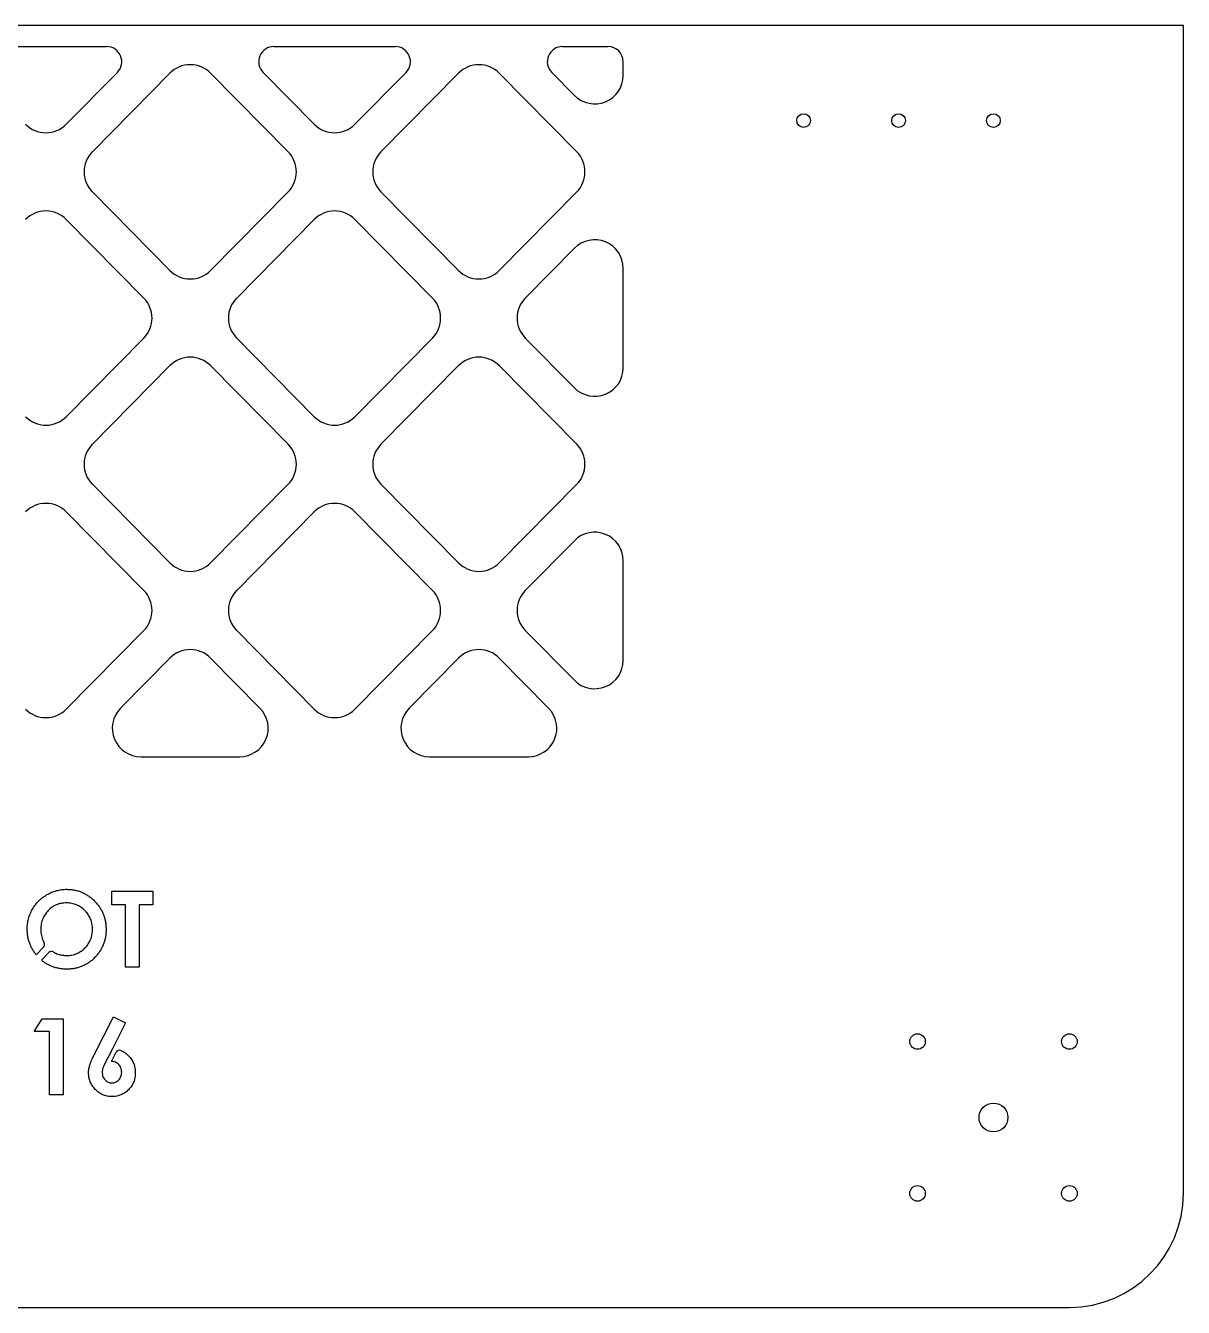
# Model space of a CAD drawing. Header units: millimetres. Extents: x -338 to 338, y -352 to 0.
# Drawn here: x 32.7 to 337.5, y -337.5 to 0 of the extents above; entities that cross this region are included whole.
import ezdxf

# ---------------------------------------------------------------- set-up
doc = ezdxf.new("R2010")
doc.units = ezdxf.units.MM

msp = doc.modelspace()

# ---------------------------------------------------------------- linework, layer by layer
at = {"color": 7, "linetype": 'Continuous', "lineweight": 25}
for p, q in [((337.5, 0), (-337.5, 0)), ((337.5, -307.5), (337.5, 0)), ((22.02, -5.5), (53.98, -5.5)), ((98.02, -5.5), (129.98, -5.5)), ((174.02, -5.5), (186, -5.5)), ((190, -13.11), (190, -9.5)), ((43.34, -25.97), (56.82, -12.31)), ((50.23, -33.23), (70.66, -12.53)), ((81.34, -12.53), (101.77, -33.23)), ((95.18, -12.31), (108.66, -25.97)), ((119.34, -25.97), (132.82, -12.31)), ((126.23, -33.23), (146.66, -12.53)), ((157.34, -12.53), (177.77, -33.23)), ((171.18, -12.31), (177.16, -18.38)), ((50.23, -43.77), (70.66, -64.47)), ((81.34, -64.47), (101.77, -43.77)), ((126.23, -43.77), (146.66, -64.47)), ((157.34, -64.47), (177.77, -43.77)), ((43.34, -51.03), (63.77, -71.73)), ((88.23, -71.73), (108.66, -51.03)), ((119.34, -51.03), (139.77, -71.73)), ((164.23, -71.73), (177.16, -58.62)), ((190, -90.11), (190, -63.89)), ((43.34, -102.97), (63.77, -82.27)), ((88.23, -82.27), (108.66, -102.97)), ((119.34, -102.97), (139.77, -82.27)), ((164.23, -82.27), (177.16, -95.38)), ((50.23, -110.23), (70.66, -89.53)), ((81.34, -89.53), (101.77, -110.23)), ((126.23, -110.23), (146.66, -89.53)), ((157.34, -89.53), (177.77, -110.23)), ((50.23, -120.77), (70.66, -141.47)), ((81.34, -141.47), (101.77, -120.77)), ((126.23, -120.77), (146.66, -141.47)), ((157.34, -141.47), (177.77, -120.77)), ((43.34, -128.03), (63.77, -148.73)), ((88.23, -148.73), (108.66, -128.03)), ((119.34, -128.03), (139.77, -148.73)), ((164.23, -148.73), (177.16, -135.62)), ((190, -167.11), (190, -140.89)), ((43.34, -179.97), (63.77, -159.27)), ((88.23, -159.27), (108.66, -179.97)), ((119.34, -179.97), (139.77, -159.27)), ((164.23, -159.27), (177.16, -172.38)), ((57.63, -179.73), (70.66, -166.53)), ((81.34, -166.53), (94.37, -179.73)), ((133.63, -179.73), (146.66, -166.53)), ((157.34, -166.53), (170.37, -179.73)), ((62.97, -192.5), (89.03, -192.5)), ((138.97, -192.5), (165.03, -192.5)), ((55.38, -227.93), (66.15, -227.93)), ((55.38, -231.52), (55.38, -227.93)), ((66.15, -227.93), (66.15, -231.52)), ((58.97, -231.52), (55.38, -231.52)), ((58.97, -247.93), (58.97, -231.52)), ((62.56, -231.52), (62.56, -247.93)), ((66.15, -231.52), (62.56, -231.52)), ((37.37, -242.68), (35.44, -244.63)), ((36.84, -246.07), (38.8, -244.09)), ((62.56, -247.93), (58.97, -247.93)), ((34.87, -264.83), (37.02, -261.5)), ((37.02, -261.5), (42.56, -261.5)), ((42.56, -261.5), (42.56, -281.5)), ((50.74, -270.97), (55.82, -260.98)), ((58.99, -262.59), (55.51, -269.44)), ((55.82, -260.98), (58.99, -262.59)), ((38.97, -264.83), (34.87, -264.83)), ((38.97, -281.5), (38.97, -264.83)), ((55.51, -269.44), (53.12, -274.19)), ((55.51, -269.44), (55.51, -269.44)), ((55.24, -272.78), (56.47, -270.33)), ((42.56, -281.5), (38.97, -281.5)), ((-307.5, -337.5), (307.5, -337.5))]:
    msp.add_line(p, q, dxfattribs=at)
for centre, radius in [((237.5, -25), 1.8), ((262.5, -25), 1.8), ((287.5, -25), 1.8), ((267.5, -267.5), 2.05), ((307.5, -267.5), 2.05), ((287.5, -287.5), 3.8), ((267.5, -307.5), 2.05), ((307.5, -307.5), 2.05)]:
    msp.add_circle(centre, radius, dxfattribs=at)
for centre, radius, start, end in [((53.98, -9.5), 4, 315.3745, 90), ((98.02, -9.5), 4, 90, 224.6255), ((129.98, -9.5), 4, 315.3745, 90), ((174.02, -9.5), 4, 90, 224.6255), ((186, -9.5), 4, 0, 90), ((76, -17.79), 7.5, 44.6255, 135.3745), ((152, -17.79), 7.5, 44.6255, 135.3745), ((182.5, -13.11), 7.5, 224.6255, 0), ((38, -20.71), 7.5, 224.6255, 315.3745), ((114, -20.71), 7.5, 224.6255, 315.3745), ((55.56, -38.5), 7.5, 135.3745, 224.6255), ((96.44, -38.5), 7.5, 315.3745, 44.6255), ((131.56, -38.5), 7.5, 135.3745, 224.6255), ((172.44, -38.5), 7.5, 315.3745, 44.6255), ((38, -56.29), 7.5, 44.6255, 135.3745), ((114, -56.29), 7.5, 44.6255, 135.3745), ((182.5, -63.89), 7.5, 0, 135.3745), ((76, -59.21), 7.5, 224.6255, 315.3745), ((152, -59.21), 7.5, 224.6255, 315.3745), ((58.44, -77), 7.5, 315.3745, 44.6255), ((93.56, -77), 7.5, 135.3745, 224.6255), ((134.44, -77), 7.5, 315.3745, 44.6255), ((169.56, -77), 7.5, 135.3745, 224.6255), ((76, -94.79), 7.5, 44.6255, 135.3745), ((152, -94.79), 7.5, 44.6255, 135.3745), ((182.5, -90.11), 7.5, 224.6255, 0), ((38, -97.71), 7.5, 224.6255, 315.3745), ((114, -97.71), 7.5, 224.6255, 315.3745), ((55.56, -115.5), 7.5, 135.3745, 224.6255), ((96.44, -115.5), 7.5, 315.3745, 44.6255), ((131.56, -115.5), 7.5, 135.3745, 224.6255), ((172.44, -115.5), 7.5, 315.3745, 44.6255), ((38, -133.29), 7.5, 44.6255, 135.3745), ((114, -133.29), 7.5, 44.6255, 135.3745), ((182.5, -140.89), 7.5, 0, 135.3745), ((76, -136.21), 7.5, 224.6255, 315.3745), ((152, -136.21), 7.5, 224.6255, 315.3745), ((58.44, -154), 7.5, 315.3745, 44.6255), ((93.56, -154), 7.5, 135.3745, 224.6255), ((134.44, -154), 7.5, 315.3745, 44.6255), ((169.56, -154), 7.5, 135.3745, 224.6255), ((76, -171.79), 7.5, 44.6255, 135.3745), ((152, -171.79), 7.5, 44.6255, 135.3745), ((182.5, -167.11), 7.5, 224.6255, 0), ((38, -174.71), 7.5, 224.6255, 315.3745), ((62.97, -185), 7.5, 135.3745, 270), ((89.03, -185), 7.5, 270, 44.6255), ((114, -174.71), 7.5, 224.6255, 315.3745), ((138.97, -185), 7.5, 135.3745, 270), ((165.03, -185), 7.5, 270, 44.6255), ((36.66, -241.98), 1, 315.2984, 29.5793), ((39.51, -244.79), 1, 59.7283, 135.2984), ((57.36, -270.78), 1, 68.3042, 153.2828), ((55.34, -273.78), 1, 87.4022, 92.6913), ((307.5, -307.5), 30, 270, 0)]:
    msp.add_arc(centre, radius, start, end, dxfattribs=at)
for points, knots in [([(33.08, -237.92), (33.08, -237.69), (33.09, -237.22), (33.16, -236.52), (33.26, -235.84), (33.42, -235.17), (33.61, -234.52), (33.85, -233.88), (34.13, -233.25), (34.46, -232.64), (34.82, -232.06), (35.21, -231.5), (35.64, -230.98), (36.1, -230.48), (36.6, -230.02), (37.12, -229.59), (37.68, -229.19), (38.27, -228.82), (38.88, -228.49), (39.51, -228.21), (40.14, -227.96), (40.79, -227.77), (41.45, -227.61), (42.13, -227.5), (42.81, -227.43), (43.27, -227.42), (43.5, -227.42)], [0, 0, 0, 0, 0.043114, 0.085683, 0.127594, 0.169059, 0.210432, 0.251811, 0.293444, 0.335381, 0.377477, 0.418688, 0.459873, 0.500873, 0.541873, 0.583212, 0.624763, 0.666988, 0.70937, 0.751103, 0.792568, 0.833545, 0.874827, 0.916018, 0.957859, 1, 1, 1, 1]), ([(43.5, -227.42), (43.85, -227.43), (44.54, -227.45), (45.55, -227.59), (46.52, -227.84), (47.45, -228.17), (48.35, -228.61), (49.21, -229.14), (50.03, -229.77), (50.8, -230.49), (51.52, -231.27), (52.14, -232.1), (52.67, -232.98), (53.1, -233.9), (53.44, -234.86), (53.67, -235.87), (53.82, -236.92), (53.84, -237.63), (53.85, -237.99)], [0, 0, 0, 0, 0.063396, 0.125157, 0.185649, 0.245977, 0.306108, 0.367351, 0.429902, 0.49454, 0.559373, 0.62241, 0.684357, 0.745807, 0.80743, 0.869996, 0.933928, 1, 1, 1, 1]), ([(43.45, -231.01), (43.21, -231.01), (42.75, -231.03), (42.07, -231.12), (41.42, -231.27), (40.8, -231.49), (40.21, -231.77), (39.65, -232.11), (39.12, -232.51), (38.61, -232.97), (38.16, -233.47), (37.76, -234.02), (37.42, -234.6), (37.14, -235.21), (36.93, -235.85), (36.78, -236.53), (36.68, -237.24), (36.67, -237.72), (36.67, -237.97)], [0, 0, 0, 0, 0.064609, 0.127512, 0.188521, 0.248708, 0.308598, 0.368812, 0.429888, 0.492802, 0.555743, 0.617485, 0.678969, 0.740198, 0.80236, 0.866245, 0.931707, 1, 1, 1, 1]), ([(50.26, -237.94), (50.25, -237.71), (50.24, -237.24), (50.14, -236.55), (49.99, -235.89), (49.77, -235.26), (49.49, -234.65), (49.15, -234.08), (48.74, -233.53), (48.28, -233.02), (47.78, -232.55), (47.24, -232.14), (46.67, -231.78), (46.08, -231.5), (45.46, -231.28), (44.81, -231.12), (44.14, -231.03), (43.68, -231.02), (43.45, -231.01)], [0, 0, 0, 0, 0.065939, 0.129791, 0.192175, 0.253617, 0.314719, 0.376282, 0.438973, 0.503175, 0.567329, 0.629651, 0.69065, 0.751238, 0.811754, 0.872788, 0.93554, 1, 1, 1, 1]), ([(35.44, -244.63), (35.41, -244.6), (35.17, -244.3), (34.74, -243.71), (34.23, -242.84), (33.81, -241.92), (33.48, -240.98), (33.24, -239.99), (33.11, -238.97), (33.09, -238.28), (33.08, -237.92)], [0.5605265, 0.5605265, 0.5605265, 0.5605265, 0.5686583, 0.6309862, 0.6922881, 0.7526154, 0.8131995, 0.8740161, 0.9361584, 1, 1, 1, 1]), ([(36.67, -237.97), (36.67, -238.25), (36.69, -238.78), (36.8, -239.57), (36.99, -240.31), (37.25, -240.94), (37.44, -241.33), (37.53, -241.48)], [0, 0, 0, 0, 0.1348068, 0.2641991, 0.3884618, 0.5099421, 0.5997134, 0.5997134, 0.5997134, 0.5997134]), ([(43.52, -244.85), (43.75, -244.85), (44.2, -244.84), (44.86, -244.74), (45.5, -244.58), (46.11, -244.37), (46.7, -244.09), (47.26, -243.74), (47.79, -243.33), (48.29, -242.87), (48.75, -242.36), (49.15, -241.82), (49.5, -241.24), (49.77, -240.64), (49.99, -240.01), (50.14, -239.34), (50.24, -238.65), (50.25, -238.18), (50.26, -237.94)], [0, 0, 0, 0, 0.064147, 0.126212, 0.186841, 0.246936, 0.307256, 0.368151, 0.430071, 0.493875, 0.557981, 0.62087, 0.682525, 0.744036, 0.805889, 0.868968, 0.933247, 1, 1, 1, 1]), ([(53.85, -237.99), (53.84, -238.35), (53.82, -239.06), (53.68, -240.09), (53.44, -241.09), (53.11, -242.04), (52.68, -242.95), (52.16, -243.82), (51.54, -244.65), (50.85, -245.42), (50.08, -246.13), (49.26, -246.75), (48.41, -247.27), (47.51, -247.7), (46.57, -248.04), (45.59, -248.27), (44.57, -248.42), (43.88, -248.44), (43.53, -248.44)], [0, 0, 0, 0, 0.065722, 0.129508, 0.191722, 0.253161, 0.314316, 0.375952, 0.43862, 0.502973, 0.567129, 0.629552, 0.690477, 0.751072, 0.811668, 0.872929, 0.935501, 1, 1, 1, 1]), ([(43.53, -248.44), (43.16, -248.44), (42.44, -248.42), (41.38, -248.26), (40.37, -248.03), (39.41, -247.68), (38.49, -247.24), (37.63, -246.71), (37.09, -246.29), (36.84, -246.07)], [0, 0, 0, 0, 0.0667487, 0.131152, 0.1937322, 0.2553255, 0.3163882, 0.3780269, 0.4393385, 0.4393385, 0.4393385, 0.4393385]), ([(40.01, -243.93), (40.05, -243.95), (40.25, -244.07), (40.64, -244.26), (41.18, -244.48), (41.74, -244.65), (42.32, -244.77), (42.91, -244.84), (43.31, -244.85), (43.52, -244.85)], [0.226713, 0.226713, 0.226713, 0.226713, 0.2530984, 0.3761841, 0.4989363, 0.6215259, 0.7457069, 0.8715754, 1, 1, 1, 1]), ([(57.73, -269.86), (57.76, -269.87), (57.98, -269.96), (58.36, -270.15), (58.86, -270.46), (59.34, -270.84), (59.79, -271.26), (60.2, -271.72), (60.55, -272.22), (60.86, -272.74), (61.11, -273.3), (61.3, -273.88), (61.44, -274.49), (61.52, -275.13), (61.53, -275.56), (61.54, -275.78)], [0.2329887, 0.2329887, 0.2329887, 0.2329887, 0.2443004, 0.3038256, 0.364353, 0.4260731, 0.4897209, 0.5537559, 0.6164581, 0.6783189, 0.7403009, 0.8026563, 0.8667321, 0.9321567, 1, 1, 1, 1]), ([(49.23, -275.75), (49.23, -275.6), (49.24, -275.28), (49.29, -274.81), (49.38, -274.34), (49.48, -273.95), (49.58, -273.61), (49.68, -273.33), (49.8, -273.01), (49.95, -272.66), (50.11, -272.28), (50.3, -271.87), (50.51, -271.43), (50.66, -271.13), (50.74, -270.97)], [0, 0, 0, 0, 0.092538, 0.185591, 0.279552, 0.375602, 0.427617, 0.487117, 0.554199, 0.628624, 0.709688, 0.799181, 0.895357, 1, 1, 1, 1]), ([(57.95, -275.58), (57.94, -275.39), (57.92, -275.01), (57.78, -274.47), (57.54, -273.99), (57.22, -273.57), (56.82, -273.22), (56.37, -272.96), (55.88, -272.81), (55.55, -272.79), (55.38, -272.78)], [0, 0, 0, 0, 0.1354037, 0.2622252, 0.3858491, 0.5108574, 0.6349775, 0.7532991, 0.873932, 0.9892495, 0.9892495, 0.9892495, 0.9892495]), ([(55.42, -282.01), (55.2, -282), (54.77, -282), (54.15, -281.9), (53.55, -281.75), (52.98, -281.54), (52.44, -281.28), (51.93, -280.95), (51.44, -280.56), (50.99, -280.12), (50.58, -279.63), (50.22, -279.13), (49.91, -278.61), (49.66, -278.08), (49.47, -277.52), (49.33, -276.95), (49.25, -276.36), (49.24, -275.96), (49.23, -275.75)], [0, 0, 0, 0, 0.066486, 0.130736, 0.193287, 0.255291, 0.316538, 0.378867, 0.441877, 0.507117, 0.572271, 0.635427, 0.696817, 0.757357, 0.817265, 0.877134, 0.93802, 1, 1, 1, 1]), ([(53.12, -274.19), (53.08, -274.29), (52.96, -274.55), (52.84, -275.01), (52.83, -275.39), (52.82, -275.58)], [0.6597292, 0.6597292, 0.6597292, 0.6597292, 0.7329555, 0.8621445, 1, 1, 1, 1]), ([(52.82, -275.58), (52.83, -275.77), (52.85, -276.15), (52.99, -276.69), (53.23, -277.18), (53.56, -277.61), (53.96, -277.96), (54.39, -278.23), (54.86, -278.39), (55.18, -278.41), (55.35, -278.42)], [0, 0, 0, 0, 0.137285, 0.267028, 0.394926, 0.524335, 0.650813, 0.769267, 0.883435, 1, 1, 1, 1]), ([(55.35, -278.42), (55.52, -278.41), (55.86, -278.39), (56.35, -278.23), (56.8, -277.98), (57.2, -277.62), (57.54, -277.2), (57.77, -276.7), (57.92, -276.16), (57.94, -275.78), (57.95, -275.58)], [0, 0, 0, 0, 0.121152, 0.237601, 0.356052, 0.480525, 0.607639, 0.73343, 0.862182, 1, 1, 1, 1]), ([(61.54, -275.78), (61.53, -276), (61.52, -276.42), (61.44, -277.03), (61.3, -277.63), (61.1, -278.19), (60.85, -278.73), (60.54, -279.25), (60.17, -279.74), (59.75, -280.2), (59.29, -280.62), (58.81, -281), (58.3, -281.31), (57.77, -281.57), (57.22, -281.76), (56.64, -281.91), (56.03, -281.99), (55.62, -282), (55.42, -282.01)], [0, 0, 0, 0, 0.065621, 0.129704, 0.192008, 0.253165, 0.31459, 0.376533, 0.439287, 0.503799, 0.568284, 0.630629, 0.691513, 0.751998, 0.812377, 0.873577, 0.936027, 1, 1, 1, 1])]:
    msp.add_open_spline(points, degree=3, knots=knots, dxfattribs=at)
msp.add_open_spline([(55.29, -272.78), (55.27, -272.78), (55.25, -272.78), (55.24, -272.78)], degree=3, dxfattribs=at)

doc.saveas('drawing.dxf')
